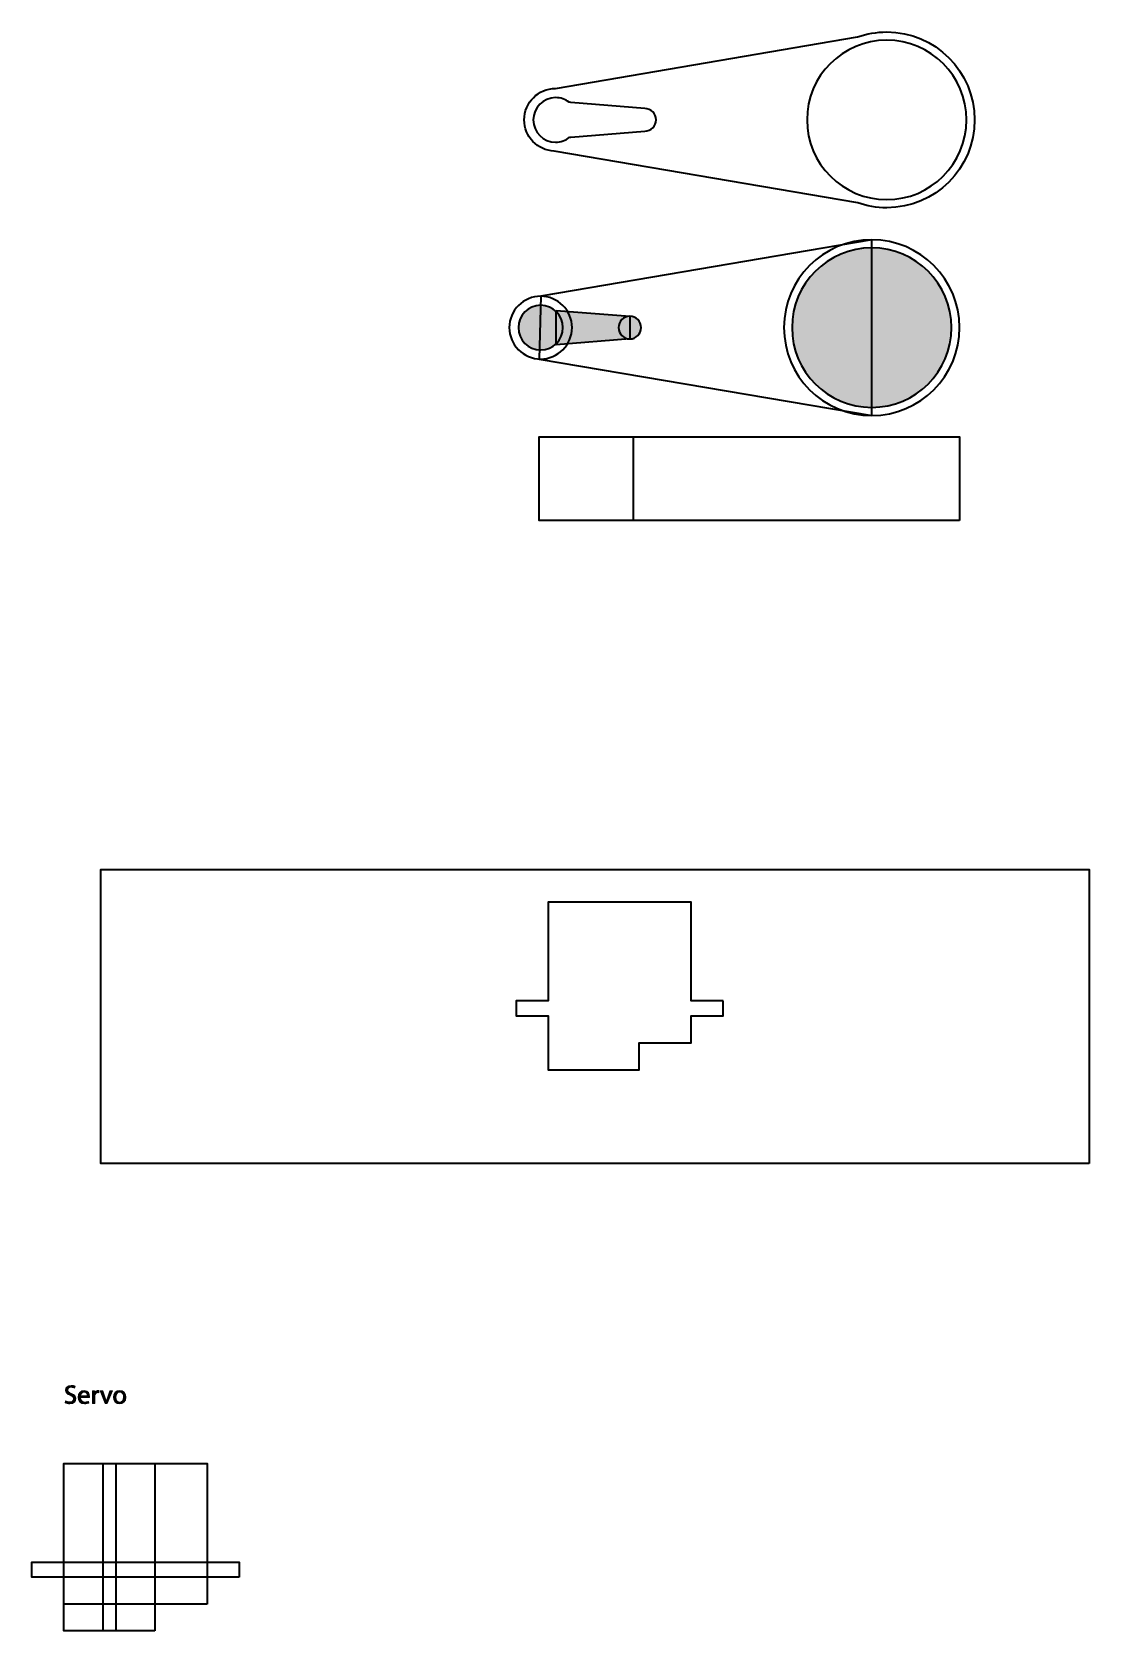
# Model space of a CAD drawing. Header units: inches. Extents: x 18 to 187, y -261 to -6.
import ezdxf

# ---------------------------------------------------------------- set-up
doc = ezdxf.new("R2010")
doc.units = ezdxf.units.IN
doc.header["$MEASUREMENT"] = 0
doc.layers.add('cutout-objects', color=7, linetype='Continuous')
doc.layers.add('Ebene 1', color=7, linetype='Continuous')

# ---------------------------------------------------------------- blocks, each defined once
blk = doc.blocks.new('block 2')
at = {"layer": 'cutout-objects'}
h = blk.add_hatch(color=7, dxfattribs=at)
h.dxf.hatch_style = 2
edge = h.paths.add_edge_path()
edge.add_spline(control_points=[(102.86, -53.4), (102.86, -55.36), (101.27, -56.95), (99.31, -56.95), (97.35, -56.95), (95.76, -55.36), (95.76, -53.4), (95.76, -51.44), (97.35, -49.85), (99.31, -49.85), (101.27, -49.85), (102.86, -51.44), (102.86, -53.4)], knot_values=[0, 0, 0, 0, 1, 1, 1, 2, 2, 2, 3, 3, 3, 4, 4, 4, 4], degree=3, periodic=1)
h = blk.add_hatch(color=7, dxfattribs=at)
h.dxf.hatch_style = 2
h.paths.add_polyline_path([(101.76, -50.65), (113.51, -51.6), (113.51, -55.2), (101.76, -56.15)])
h = blk.add_hatch(color=7, dxfattribs=at)
h.dxf.hatch_style = 2
edge = h.paths.add_edge_path()
edge.add_spline(control_points=[(115.31, -53.4), (115.31, -54.4), (114.5, -55.2), (113.51, -55.2), (112.51, -55.2), (111.71, -54.4), (111.71, -53.4), (111.71, -52.41), (112.51, -51.6), (113.51, -51.6), (114.5, -51.6), (115.31, -52.41), (115.31, -53.4)], knot_values=[0, 0, 0, 0, 1, 1, 1, 2, 2, 2, 3, 3, 3, 4, 4, 4, 4], degree=3, periodic=1)
at = {"layer": 'cutout-objects', "color": 7, "lineweight": 35}
blk.add_lwpolyline([(101.76, -50.65), (113.51, -51.6), (113.51, -55.2), (101.76, -56.15), (101.76, -50.65)], dxfattribs=at)
for points in [[(102.86, -53.4), (102.86, -55.36), (101.27, -56.95), (99.31, -56.95), (97.35, -56.95), (95.76, -55.36), (95.76, -53.4), (95.76, -51.44), (97.35, -49.85), (99.31, -49.85), (101.27, -49.85), (102.86, -51.44), (102.86, -53.4)], [(115.31, -53.4), (115.31, -54.4), (114.5, -55.2), (113.51, -55.2), (112.51, -55.2), (111.71, -54.4), (111.71, -53.4), (111.71, -52.41), (112.51, -51.6), (113.51, -51.6), (114.5, -51.6), (115.31, -52.41), (115.31, -53.4)]]:
    blk.add_open_spline(points, degree=3, knots=[0, 0, 0, 0, 1, 1, 1, 2, 2, 2, 3, 3, 3, 4, 4, 4, 4], dxfattribs=at)
blk = doc.blocks.new('block 3')
at = {"layer": 'cutout-objects'}
h = blk.add_hatch(color=7, dxfattribs=at)
h.dxf.hatch_style = 2
edge = h.paths.add_edge_path()
edge.add_spline(control_points=[(23.61, -224.33), (23.78, -224.44), (24.02, -224.52), (24.27, -224.52), (24.65, -224.52), (24.87, -224.32), (24.87, -224.03), (24.87, -223.77), (24.72, -223.62), (24.33, -223.47), (23.87, -223.3), (23.58, -223.06), (23.58, -222.66), (23.58, -222.21), (23.95, -221.88), (24.5, -221.88), (24.79, -221.88), (25, -221.95), (25.13, -222.02), (25.13, -222.02), (25.03, -222.33), (25.03, -222.33), (24.94, -222.27), (24.75, -222.19), (24.49, -222.19), (24.1, -222.19), (23.95, -222.42), (23.95, -222.62), (23.95, -222.88), (24.12, -223.01), (24.52, -223.17), (25, -223.35), (25.24, -223.59), (25.24, -224), (25.24, -224.44), (24.92, -224.83), (24.25, -224.83), (23.97, -224.83), (23.67, -224.74), (23.52, -224.64), (23.52, -224.64), (23.61, -224.33), (23.61, -224.33)], knot_values=[0, 0, 0, 0, 1, 1, 1, 2, 2, 2, 3, 3, 3, 4, 4, 4, 5, 5, 5, 6, 6, 6, 7, 7, 7, 8, 8, 8, 9, 9, 9, 10, 10, 10, 11, 11, 11, 12, 12, 12, 13, 13, 13, 14, 14, 14, 14], degree=3, periodic=1)
h = blk.add_hatch(color=7, dxfattribs=at)
h.dxf.hatch_style = 2
edge = h.paths.add_edge_path()
edge.add_spline(control_points=[(25.97, -223.83), (25.98, -224.33), (26.3, -224.54), (26.67, -224.54), (26.94, -224.54), (27.1, -224.49), (27.24, -224.43), (27.24, -224.43), (27.3, -224.7), (27.3, -224.7), (27.17, -224.76), (26.95, -224.83), (26.62, -224.83), (25.99, -224.83), (25.61, -224.41), (25.61, -223.79), (25.61, -223.18), (25.98, -222.69), (26.57, -222.69), (27.24, -222.69), (27.42, -223.28), (27.42, -223.65), (27.42, -223.73), (27.41, -223.79), (27.41, -223.83), (27.41, -223.83), (25.97, -223.83), (25.97, -223.83)], knot_values=[0, 0, 0, 0, 1, 1, 1, 2, 2, 2, 3, 3, 3, 4, 4, 4, 5, 5, 5, 6, 6, 6, 7, 7, 7, 8, 8, 8, 9, 9, 9, 9], degree=3, periodic=1)
edge = h.paths.add_edge_path()
edge.add_spline(control_points=[(27.06, -223.56), (27.07, -223.32), (26.96, -222.96), (26.54, -222.96), (26.17, -222.96), (26, -223.3), (25.97, -223.56), (25.97, -223.56), (27.06, -223.56), (27.06, -223.56)], knot_values=[0, 0, 0, 0, 1, 1, 1, 2, 2, 2, 3, 3, 3, 3], degree=3, periodic=1)
h = blk.add_hatch(color=7, dxfattribs=at)
h.dxf.hatch_style = 2
edge = h.paths.add_edge_path()
edge.add_spline(control_points=[(27.88, -223.37), (27.88, -223.13), (27.88, -222.93), (27.87, -222.74), (27.87, -222.74), (28.19, -222.74), (28.19, -222.74), (28.19, -222.74), (28.2, -223.14), (28.2, -223.14), (28.2, -223.14), (28.22, -223.14), (28.22, -223.14), (28.31, -222.86), (28.54, -222.69), (28.79, -222.69), (28.83, -222.69), (28.86, -222.69), (28.89, -222.7), (28.89, -222.7), (28.89, -223.05), (28.89, -223.05), (28.86, -223.04), (28.82, -223.04), (28.77, -223.04), (28.51, -223.04), (28.32, -223.24), (28.27, -223.52), (28.26, -223.57), (28.25, -223.63), (28.25, -223.69), (28.25, -223.69), (28.25, -224.78), (28.25, -224.78), (28.25, -224.78), (27.88, -224.78), (27.88, -224.78), (27.88, -224.78), (27.88, -223.37), (27.88, -223.37)], knot_values=[0, 0, 0, 0, 1, 1, 1, 2, 2, 2, 3, 3, 3, 4, 4, 4, 5, 5, 5, 6, 6, 6, 7, 7, 7, 8, 8, 8, 9, 9, 9, 10, 10, 10, 11, 11, 11, 12, 12, 12, 13, 13, 13, 13], degree=3, periodic=1)
h = blk.add_hatch(color=7, dxfattribs=at)
h.dxf.hatch_style = 2
edge = h.paths.add_edge_path()
edge.add_spline(control_points=[(29.52, -222.74), (29.52, -222.74), (29.92, -223.89), (29.92, -223.89), (29.99, -224.07), (30.04, -224.24), (30.08, -224.41), (30.08, -224.41), (30.1, -224.41), (30.1, -224.41), (30.14, -224.24), (30.2, -224.07), (30.27, -223.89), (30.27, -223.89), (30.67, -222.74), (30.67, -222.74), (30.67, -222.74), (31.06, -222.74), (31.06, -222.74), (31.06, -222.74), (30.25, -224.78), (30.25, -224.78), (30.25, -224.78), (29.9, -224.78), (29.9, -224.78), (29.9, -224.78), (29.12, -222.74), (29.12, -222.74), (29.12, -222.74), (29.52, -222.74), (29.52, -222.74)], knot_values=[0, 0, 0, 0, 1, 1, 1, 2, 2, 2, 3, 3, 3, 4, 4, 4, 5, 5, 5, 6, 6, 6, 7, 7, 7, 8, 8, 8, 9, 9, 9, 10, 10, 10, 10], degree=3, periodic=1)
h = blk.add_hatch(color=7, dxfattribs=at)
h.dxf.hatch_style = 2
edge = h.paths.add_edge_path()
edge.add_spline(control_points=[(33.22, -223.74), (33.22, -224.5), (32.7, -224.83), (32.2, -224.83), (31.65, -224.83), (31.22, -224.42), (31.22, -223.78), (31.22, -223.09), (31.67, -222.69), (32.23, -222.69), (32.82, -222.69), (33.22, -223.12), (33.22, -223.74)], knot_values=[0, 0, 0, 0, 1, 1, 1, 2, 2, 2, 3, 3, 3, 4, 4, 4, 4], degree=3, periodic=1)
edge = h.paths.add_edge_path()
edge.add_spline(control_points=[(31.6, -223.76), (31.6, -224.21), (31.85, -224.55), (32.22, -224.55), (32.57, -224.55), (32.84, -224.22), (32.84, -223.76), (32.84, -223.41), (32.67, -222.97), (32.23, -222.97), (31.79, -222.97), (31.6, -223.37), (31.6, -223.76)], knot_values=[0, 0, 0, 0, 1, 1, 1, 2, 2, 2, 3, 3, 3, 4, 4, 4, 4], degree=3, periodic=1)
at = {"layer": 'cutout-objects', "lineweight": 0}
for points, knots in [([(23.61, -224.33), (23.78, -224.44), (24.02, -224.52), (24.27, -224.52), (24.65, -224.52), (24.87, -224.32), (24.87, -224.03), (24.87, -223.77), (24.72, -223.62), (24.33, -223.47), (23.87, -223.3), (23.58, -223.06), (23.58, -222.66), (23.58, -222.21), (23.95, -221.88), (24.5, -221.88), (24.79, -221.88), (25, -221.95), (25.13, -222.02), (25.13, -222.02), (25.03, -222.33), (25.03, -222.33), (24.94, -222.27), (24.75, -222.19), (24.49, -222.19), (24.1, -222.19), (23.95, -222.42), (23.95, -222.62), (23.95, -222.88), (24.12, -223.01), (24.52, -223.17), (25, -223.35), (25.24, -223.59), (25.24, -224), (25.24, -224.44), (24.92, -224.83), (24.25, -224.83), (23.97, -224.83), (23.67, -224.74), (23.52, -224.64), (23.52, -224.64), (23.61, -224.33), (23.61, -224.33)], [0, 0, 0, 0, 1, 1, 1, 2, 2, 2, 3, 3, 3, 4, 4, 4, 5, 5, 5, 6, 6, 6, 7, 7, 7, 8, 8, 8, 9, 9, 9, 10, 10, 10, 11, 11, 11, 12, 12, 12, 13, 13, 13, 14, 14, 14, 14]), ([(25.97, -223.83), (25.98, -224.33), (26.3, -224.54), (26.67, -224.54), (26.94, -224.54), (27.1, -224.49), (27.24, -224.43), (27.24, -224.43), (27.3, -224.7), (27.3, -224.7), (27.17, -224.76), (26.95, -224.83), (26.62, -224.83), (25.99, -224.83), (25.61, -224.41), (25.61, -223.79), (25.61, -223.18), (25.98, -222.69), (26.57, -222.69), (27.24, -222.69), (27.42, -223.28), (27.42, -223.65), (27.42, -223.73), (27.41, -223.79), (27.41, -223.83), (27.41, -223.83), (25.97, -223.83), (25.97, -223.83)], [0, 0, 0, 0, 1, 1, 1, 2, 2, 2, 3, 3, 3, 4, 4, 4, 5, 5, 5, 6, 6, 6, 7, 7, 7, 8, 8, 8, 9, 9, 9, 9]), ([(27.06, -223.56), (27.07, -223.32), (26.96, -222.96), (26.54, -222.96), (26.17, -222.96), (26, -223.3), (25.97, -223.56), (25.97, -223.56), (27.06, -223.56), (27.06, -223.56)], [0, 0, 0, 0, 1, 1, 1, 2, 2, 2, 3, 3, 3, 3]), ([(27.88, -223.37), (27.88, -223.13), (27.88, -222.93), (27.87, -222.74), (27.87, -222.74), (28.19, -222.74), (28.19, -222.74), (28.19, -222.74), (28.2, -223.14), (28.2, -223.14), (28.2, -223.14), (28.22, -223.14), (28.22, -223.14), (28.31, -222.86), (28.54, -222.69), (28.79, -222.69), (28.83, -222.69), (28.86, -222.69), (28.89, -222.7), (28.89, -222.7), (28.89, -223.05), (28.89, -223.05), (28.86, -223.04), (28.82, -223.04), (28.77, -223.04), (28.51, -223.04), (28.32, -223.24), (28.27, -223.52), (28.26, -223.57), (28.25, -223.63), (28.25, -223.69), (28.25, -223.69), (28.25, -224.78), (28.25, -224.78), (28.25, -224.78), (27.88, -224.78), (27.88, -224.78), (27.88, -224.78), (27.88, -223.37), (27.88, -223.37)], [0, 0, 0, 0, 1, 1, 1, 2, 2, 2, 3, 3, 3, 4, 4, 4, 5, 5, 5, 6, 6, 6, 7, 7, 7, 8, 8, 8, 9, 9, 9, 10, 10, 10, 11, 11, 11, 12, 12, 12, 13, 13, 13, 13]), ([(29.52, -222.74), (29.52, -222.74), (29.92, -223.89), (29.92, -223.89), (29.99, -224.07), (30.04, -224.24), (30.08, -224.41), (30.08, -224.41), (30.1, -224.41), (30.1, -224.41), (30.14, -224.24), (30.2, -224.07), (30.27, -223.89), (30.27, -223.89), (30.67, -222.74), (30.67, -222.74), (30.67, -222.74), (31.06, -222.74), (31.06, -222.74), (31.06, -222.74), (30.25, -224.78), (30.25, -224.78), (30.25, -224.78), (29.9, -224.78), (29.9, -224.78), (29.9, -224.78), (29.12, -222.74), (29.12, -222.74), (29.12, -222.74), (29.52, -222.74), (29.52, -222.74)], [0, 0, 0, 0, 1, 1, 1, 2, 2, 2, 3, 3, 3, 4, 4, 4, 5, 5, 5, 6, 6, 6, 7, 7, 7, 8, 8, 8, 9, 9, 9, 10, 10, 10, 10]), ([(33.22, -223.74), (33.22, -224.5), (32.7, -224.83), (32.2, -224.83), (31.65, -224.83), (31.22, -224.42), (31.22, -223.78), (31.22, -223.09), (31.67, -222.69), (32.23, -222.69), (32.82, -222.69), (33.22, -223.12), (33.22, -223.74)], [0, 0, 0, 0, 1, 1, 1, 2, 2, 2, 3, 3, 3, 4, 4, 4, 4]), ([(31.6, -223.76), (31.6, -224.21), (31.85, -224.55), (32.22, -224.55), (32.57, -224.55), (32.84, -224.22), (32.84, -223.76), (32.84, -223.41), (32.67, -222.97), (32.23, -222.97), (31.79, -222.97), (31.6, -223.37), (31.6, -223.76)], [0, 0, 0, 0, 1, 1, 1, 2, 2, 2, 3, 3, 3, 4, 4, 4, 4])]:
    blk.add_open_spline(points, degree=3, knots=knots, dxfattribs=at)

msp = doc.modelspace()

# ---------------------------------------------------------------- hatches: boundary and pattern name
at = {"layer": 'cutout-objects'}
h = msp.add_hatch(color=7, dxfattribs=at)
h.dxf.hatch_style = 2
edge = h.paths.add_edge_path()
edge.add_spline(control_points=[(164.77, -53.4), (164.77, -60.42), (159.09, -66.1), (152.07, -66.1), (145.06, -66.1), (139.37, -60.42), (139.37, -53.4), (139.37, -46.39), (145.06, -40.7), (152.07, -40.7), (159.09, -40.7), (164.77, -46.39), (164.77, -53.4)], knot_values=[0, 0, 0, 0, 1, 1, 1, 2, 2, 2, 3, 3, 3, 4, 4, 4, 4], degree=3, periodic=1)

# ---------------------------------------------------------------- linework, layer by layer
at = {"layer": 'cutout-objects', "color": 7, "lineweight": 35}
for points in [[(152.07, -39.4), (99.31, -48.4), (99.07, -58.4), (152.07, -67.4), (152.07, -39.4)], [(186.7, -186.54), (29.2, -186.54), (29.2, -139.7), (186.7, -139.7), (186.7, -186.54)], [(128.4, -160.65), (123.3, -160.65), (123.3, -144.9), (115, -144.9), (108.95, -144.9), (108.75, -144.9), (106.95, -144.9), (106.75, -144.9), (100.5, -144.9), (100.5, -160.65), (95.4, -160.65), (95.4, -163), (100.5, -163), (100.5, -167.35), (100.5, -171.6), (106.75, -171.6), (106.95, -171.6), (108.75, -171.6), (108.95, -171.6), (115, -171.6), (115, -167.35), (123.3, -167.35), (123.3, -163), (128.4, -163), (128.4, -160.65)], [(46.14, -256.76), (23.34, -256.76), (23.34, -234.31), (46.14, -234.31), (46.14, -256.76)], [(37.84, -261.01), (23.34, -261.01), (23.34, -234.31), (37.84, -234.31), (37.84, -261.01)], [(31.59, -261.01), (29.59, -261.01), (29.59, -234.31), (31.59, -234.31), (31.59, -261.01)], [(51.24, -252.41), (18.24, -252.41), (18.24, -250.06), (51.24, -250.06), (51.24, -252.41)]]:
    msp.add_lwpolyline(points, dxfattribs=at)
for points, knots in [([(154.46, -6.31), (152.83, -6.31), (151.27, -6.59), (149.81, -7.1), (149.81, -7.1), (101.69, -15.31), (101.69, -15.31), (98.93, -15.31), (96.69, -17.55), (96.69, -20.31), (96.69, -22.99), (98.8, -25.17), (101.46, -25.3), (101.46, -25.3), (101.46, -25.31), (101.46, -25.31), (101.46, -25.31), (149.83, -33.52), (149.83, -33.52), (151.28, -34.03), (152.83, -34.31), (154.46, -34.31), (162.19, -34.31), (168.46, -28.04), (168.46, -20.31), (168.46, -12.58), (162.19, -6.31), (154.46, -6.31)], [0, 0, 0, 0, 1, 1, 1, 2, 2, 2, 3, 3, 3, 4, 4, 4, 5, 5, 5, 6, 6, 6, 7, 7, 7, 8, 8, 8, 9, 9, 9, 9]), ([(154.46, -33.01), (147.44, -33.01), (141.76, -27.32), (141.76, -20.31), (141.76, -13.3), (147.44, -7.61), (154.46, -7.61), (161.47, -7.61), (167.16, -13.3), (167.16, -20.31), (167.16, -27.32), (161.47, -33.01), (154.46, -33.01)], [0, 0, 0, 0, 1, 1, 1, 2, 2, 2, 3, 3, 3, 4, 4, 4, 4]), ([(103.89, -23.09), (103.28, -23.57), (102.52, -23.86), (101.69, -23.86), (99.73, -23.86), (98.14, -22.27), (98.14, -20.31), (98.14, -18.35), (99.73, -16.76), (101.69, -16.76), (102.5, -16.76), (103.24, -17.03), (103.83, -17.48), (103.83, -17.48), (104.14, -17.56), (104.14, -17.56), (104.14, -17.56), (115.89, -18.51), (115.89, -18.51), (116.89, -18.51), (117.69, -19.32), (117.69, -20.31), (117.69, -21.3), (116.89, -22.11), (115.89, -22.11), (115.89, -22.11), (104.14, -23.06), (104.14, -23.06), (104.14, -23.06), (103.89, -23.09), (103.89, -23.09)], [0, 0, 0, 0, 1, 1, 1, 2, 2, 2, 3, 3, 3, 4, 4, 4, 5, 5, 5, 6, 6, 6, 7, 7, 7, 8, 8, 8, 9, 9, 9, 10, 10, 10, 10]), ([(164.77, -53.4), (164.77, -60.42), (159.09, -66.1), (152.07, -66.1), (145.06, -66.1), (139.37, -60.42), (139.37, -53.4), (139.37, -46.39), (145.06, -40.7), (152.07, -40.7), (159.09, -40.7), (164.77, -46.39), (164.77, -53.4)], [0, 0, 0, 0, 1, 1, 1, 2, 2, 2, 3, 3, 3, 4, 4, 4, 4])]:
    msp.add_open_spline(points, degree=3, knots=knots, dxfattribs=at)
at = {"layer": 'Ebene 1', "color": 7, "lineweight": 35}
for points in [[(166.07, -84.1), (99.07, -84.1), (99.07, -70.81), (166.07, -70.81), (166.07, -84.1)], [(114.07, -84.1), (99.07, -84.1), (99.07, -70.81), (114.07, -70.81), (114.07, -84.1)]]:
    msp.add_lwpolyline(points, dxfattribs=at)
for points in [[(166.07, -53.4), (166.07, -61.13), (159.8, -67.4), (152.07, -67.4), (144.34, -67.4), (138.07, -61.13), (138.07, -53.4), (138.07, -45.67), (144.34, -39.4), (152.07, -39.4), (159.8, -39.4), (166.07, -45.67), (166.07, -53.4)], [(104.31, -53.4), (104.31, -56.16), (102.07, -58.4), (99.31, -58.4), (96.55, -58.4), (94.31, -56.16), (94.31, -53.4), (94.31, -50.64), (96.55, -48.4), (99.31, -48.4), (102.07, -48.4), (104.31, -50.64), (104.31, -53.4)]]:
    msp.add_open_spline(points, degree=3, knots=[0, 0, 0, 0, 1, 1, 1, 2, 2, 2, 3, 3, 3, 4, 4, 4, 4], dxfattribs=at)

# ---------------------------------------------------------------- block references
at = {"layer": 'cutout-objects'}
for name in ['block 2', 'block 3']:
    msp.add_blockref(name, (0, 0), dxfattribs=at)

doc.saveas('drawing.dxf')
